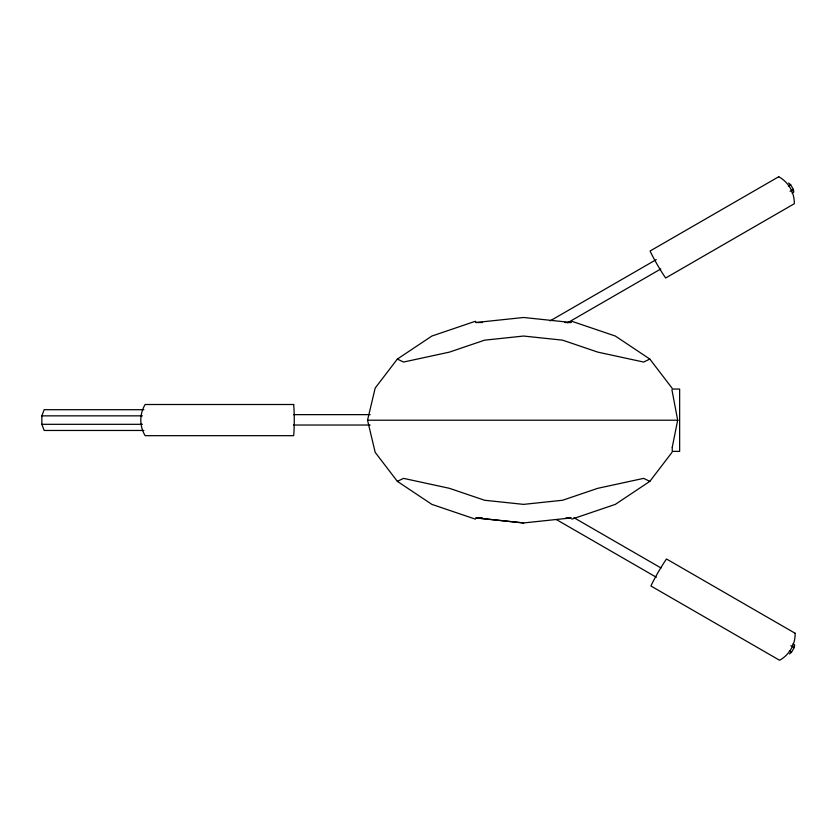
<?xml version="1.0" encoding="UTF-8"?>
<svg xmlns="http://www.w3.org/2000/svg" width="837" height="837" viewBox="0 0 837 837"><rect width="100%" height="100%" fill="white"/><g stroke="black" fill="none" stroke-linecap="round" stroke-linejoin="round"><path stroke-width="1.26" d="M789.448 653.969L791.488 652.295L794.208 647.576L794.648 644.971L792.859 643.935M475.374 519.149L431.871 504.376L397.355 481.359L375.185 452.357L367.548 420.216L375.185 388.065L397.355 359.063L431.871 336.045L475.374 321.272L475.981 322.507L482.499 322.507M143.88 430.469L44.162 430.469L41.85 424.317L41.85 415.853L44.162 409.701L143.88 409.701M571.817 519.149L615.321 504.376L649.836 481.359L672.006 452.357M550.076 320.906L656.25 259.606M788.444 185.981L790.641 184.705L793.371 189.424L793.8 192.029L792.011 193.065M790.065 191.328L793.371 189.424M567.612 322.779L660.801 268.97M397.355 481.359L403.528 478.366L449.396 488.306L484.581 500.254L523.596 504.376L562.61 500.254L597.796 488.306L643.663 478.366L649.836 481.359M672.006 388.065L649.836 359.063L643.663 362.055L597.796 352.126L562.61 340.167L523.596 336.045L484.581 340.167L449.396 352.126L403.528 362.055L397.355 359.063M475.981 322.507L523.596 317.485L571.211 322.507L564.693 322.507M482.499 517.915L475.981 517.915L523.596 522.947L571.211 517.915L565.99 517.915M293.505 414.639L370.153 414.639M41.85 415.853L142.416 415.853M367.548 420.216L678.022 420.216M41.85 424.317L142.416 424.317M293.505 425.029L370.153 425.029M475.981 517.915L523.596 522.947M571.817 321.272L615.321 336.045L649.836 359.063M573.931 517.695L661.052 567.999M790.913 645.672L794.208 647.576M789.291 651.019L791.488 652.295M556.396 519.568L656.323 577.258M788.611 183.031L790.641 184.705M672.257 447.199L672.237 451.373L679.644 451.373L679.644 389.048L672.237 389.048L671.985 390.115L677.688 420.216L672.257 447.199M778.724 176.743L650.077 251.016A21.385 1.8 60 0 0 665.656 278.01L794.303 203.726A29.577 28.981 60 0 0 778.724 176.743M293.693 404.501L145.146 404.501A29.724 29.274 -90 0 0 145.146 435.669L293.693 435.669A23.949 2.365 -90 0 0 293.693 404.501M795.15 633.274L666.503 558.99A21.385 1.8 -60 0 0 650.914 585.984L779.571 660.257A29.577 28.981 -60 0 0 795.15 633.274"/></g></svg>
